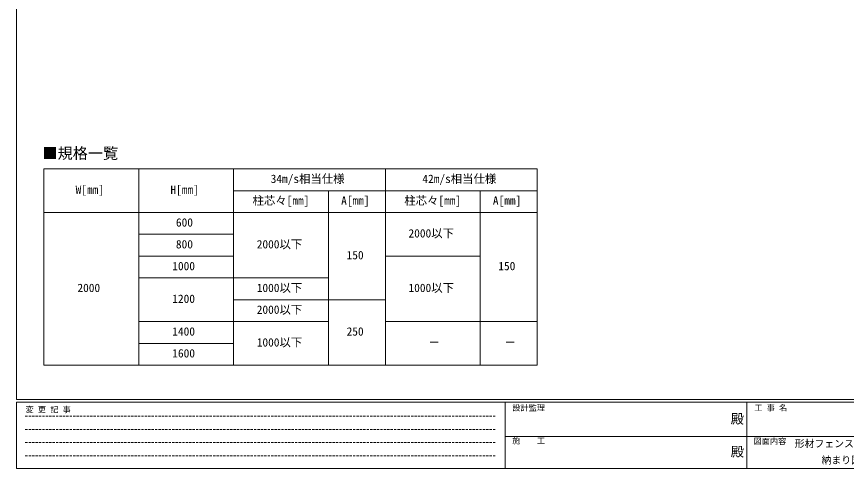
# Model space of a CAD drawing. Units: millimetres, scale not verified. Extents: x -3967 to 3967, y -2821 to 2821.
# Drawn here: x -3939 to 436, y -2821 to -438 of the extents above; entities that cross this region are included whole.
import ezdxf
from ezdxf.enums import TextEntityAlignment as Align

# ---------------------------------------------------------------- set-up
doc = ezdxf.new("R2010")
doc.units = ezdxf.units.MM
doc.header["$LTSCALE"] = 10
doc.linetypes.add('DASHED1', pattern=[1.8, 1.2, -0.6])
doc.layers.add('0-0_0', color=3, linetype='Continuous')
doc.layers.add('0-2_YKK_ZWAK', color=7, linetype='Continuous', lineweight=18)
doc.layers.add('0-4_YKK_12', color=7, linetype='Continuous', lineweight=9)
doc.styles.add('ＭＳ ゴシック', font='')
doc.styles.get('ＭＳ ゴシック').set_extended_font_data('MS Gothic')

msp = doc.modelspace()

# ---------------------------------------------------------------- linework, layer by layer
at = {"layer": '0-2_YKK_ZWAK'}
for p, q in [((-3794.65, -1241.59), (-1194.65, -1241.59)), ((-3794.65, -1241.59), (-3794.65, -2276.59)), ((-3294.65, -1241.59), (-3294.65, -2276.59)), ((-2794.65, -1241.59), (-2794.65, -2276.59)), ((-1994.65, -1241.59), (-1994.65, -2276.59)), ((-2794.65, -1356.59), (-1194.65, -1356.59)), ((-2294.65, -1356.59), (-2294.65, -2276.59)), ((-1494.65, -1356.59), (-1494.65, -2276.59)), ((-3794.65, -1471.59), (-1194.65, -1471.59)), ((-3294.65, -1586.59), (-2794.65, -1586.59)), ((-3294.65, -1701.59), (-2794.65, -1701.59)), ((-1994.65, -1701.59), (-1494.65, -1701.59)), ((-3294.65, -1816.59), (-2294.65, -1816.59)), ((-2794.65, -1931.59), (-1994.65, -1931.59)), ((-3294.65, -2046.59), (-2294.65, -2046.59)), ((-1994.65, -2046.59), (-1194.65, -2046.59)), ((-3294.65, -2161.59), (-2794.65, -2161.59))]:
    msp.add_line(p, q, dxfattribs=at)
for points in [[(-1194.65, -1241.59), (-1194.65, -1356.59), (-1194.65, -2276.59)], [(-3794.65, -2276.59), (-3294.65, -2276.59), (-2794.65, -2276.59), (-1194.65, -2276.59)]]:
    msp.add_lwpolyline(points, dxfattribs=at)
at = {"layer": '0-4_YKK_12'}
for p, q in [((-3939.08, -2457), (-3939.08, 2793)), ((3760.92, -2457), (-3939.08, -2457)), ((3382.92, -2471), (-3939.08, -2471)), ((-3939.08, -2821), (-3939.08, -2471)), ((-1363.08, -2471), (-1363.08, -2821)), ((-89.08, -2471), (-89.08, -2821)), ((-1363.08, -2652.99), (-75.08, -2652.99)), ((-75.08, -2652.99), (1212.92, -2652.99)), ((-3939.08, -2821), (3382.92, -2821))]:
    msp.add_line(p, q, dxfattribs=at)
at = {"layer": '0-4_YKK_12', "linetype": 'DASHED1'}
for p, q in [((-3893.1, -2546.12), (-1411.17, -2546.12)), ((-3893.1, -2615.41), (-1411.17, -2615.41)), ((-3893.1, -2684.7), (-1411.17, -2684.7)), ((-3893.1, -2753.98), (-1411.17, -2753.98))]:
    msp.add_line(p, q, dxfattribs=at)

# ---------------------------------------------------------------- texts
at = {"layer": '0-0_0', "style": 'ＭＳ ゴシック'}
for s, height, p in [('■規格一覧', 58.65, (-3803.18, -1206.01)), ('形材フェンス シンプレオフェンス SY1F型', 38.12, (163.81, -2721.18)), ('納まり図 ブロック建て 自由柱', 38.12, (305.25, -2807.85))]:
    msp.add_text(s, height=height, dxfattribs=at).set_placement(p, align=Align.BOTTOM_LEFT)
at = {"layer": '0-2_YKK_ZWAK', "style": 'ＭＳ ゴシック'}
for s, p in [('34m/s相当仕様', (-2599.45, -1329.09)), ('42m/s相当仕様', (-1799.45, -1329.09)), ('W[㎜]', (-3627.85, -1386.59)), ('H[㎜]', (-3127.85, -1386.59)), ('柱芯々[㎜]', (-2695.05, -1444.09)), ('A[㎜]', (-2227.85, -1444.09)), ('柱芯々[㎜]', (-1895.05, -1444.09)), ('A[㎜]', (-1427.85, -1444.09)), ('600', (-3099.05, -1559.09)), ('2000以下', (-1872.65, -1616.59)), ('800', (-3099.05, -1674.09)), ('2000以下', (-2672.65, -1674.09)), ('150', (-2199.05, -1731.59)), ('1000', (-3118.25, -1789.09)), ('150', (-1399.05, -1789.09)), ('2000', (-3618.25, -1904.09)), ('1000以下', (-2672.65, -1904.09)), ('1000以下', (-1872.65, -1904.09)), ('1200', (-3118.25, -1961.59)), ('2000以下', (-2672.65, -2019.09)), ('1400', (-3118.25, -2134.09)), ('250', (-2199.05, -2134.09)), ('1000以下', (-2672.65, -2191.59)), ('－', (-1767.05, -2191.59)), ('－', (-1367.05, -2191.59)), ('1600', (-3118.25, -2249.09))]:
    msp.add_text(s, height=43.99, dxfattribs=at).set_placement(p, align=Align.BOTTOM_LEFT)
at = {"layer": '0-4_YKK_12', "style": 'ＭＳ ゴシック'}
for s, height, p in [('変 更 記 事', 30.79, (-3891.94, -2535.47)), ('設計監理', 30.79, (-1325.39, -2526.33)), ('工 事 名', 30.79, (-48.96, -2526.33)), ('殿', 51.32, (-173.9, -2600.56)), ('施\u3000\u3000工', 30.79, (-1325.39, -2699.54)), ('図面内容', 30.79, (-52.91, -2702.48)), ('殿', 51.32, (-173.9, -2773.78))]:
    msp.add_text(s, height=height, dxfattribs=at).set_placement(p, align=Align.BOTTOM_LEFT)

doc.saveas('drawing.dxf')
